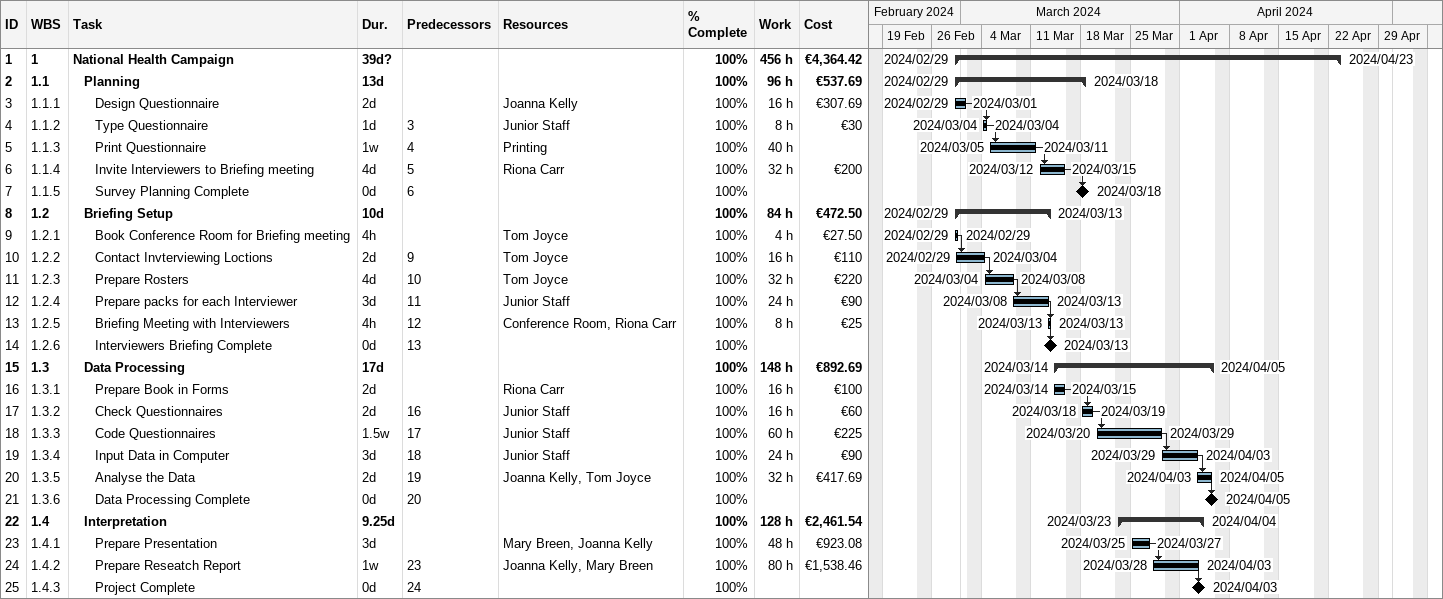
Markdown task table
| ID | WBS | Task | Duration | Start | Finish | Predecessors | Resources | % complete | Work (h) | Cost (€) |
|---|---|---|---|---|---|---|---|---|---|---|
| 1 | 1 | **National Health Campaign** | 39d? | 2024-02-29 | 2024-04-23 |  |  | 100 | 456 | 4364.42 |
| 2 | 1.1 | **Planning** | 13d | 2024-02-29 | 2024-03-18 |  |  | 100 | 96 | 537.69 |
| 3 | 1.1.1 | Design Questionnaire | 2d | 2024-02-29 | 2024-03-01 |  | Joanna Kelly | 100 | 16 | 307.69 |
| 4 | 1.1.2 | Type Questionnaire | 1d | 2024-03-04 | 2024-03-04 | 3 | Junior Staff | 100 | 8 | 30 |
| 5 | 1.1.3 | Print Questionnaire | 1w | 2024-03-05 | 2024-03-11 | 4 | Printing | 100 | 40 |  |
| 6 | 1.1.4 | Invite Interviewers to Briefing meeting | 4d | 2024-03-12 | 2024-03-15 | 5 | Riona Carr | 100 | 32 | 200 |
| 7 | 1.1.5 | Survey Planning Complete | 0d | 2024-03-18 | 2024-03-18 | 6 |  | 100 |  |  |
| 8 | 1.2 | **Briefing Setup** | 10d | 2024-02-29 | 2024-03-13 |  |  | 100 | 84 | 472.50 |
| 9 | 1.2.1 | Book Conference Room for Briefing meeting | 4h | 2024-02-29 | 2024-02-29 |  | Tom Joyce | 100 | 4 | 27.50 |
| 10 | 1.2.2 | Contact Invterviewing Loctions | 2d | 2024-02-29 | 2024-03-04 | 9 | Tom Joyce | 100 | 16 | 110 |
| 11 | 1.2.3 | Prepare Rosters | 4d | 2024-03-04 | 2024-03-08 | 10 | Tom Joyce | 100 | 32 | 220 |
| 12 | 1.2.4 | Prepare packs for each Interviewer | 3d | 2024-03-08 | 2024-03-13 | 11 | Junior Staff | 100 | 24 | 90 |
| 13 | 1.2.5 | Briefing Meeting with Interviewers | 4h | 2024-03-13 | 2024-03-13 | 12 | Conference Room, Riona Carr | 100 | 8 | 25 |
| 14 | 1.2.6 | Interviewers Briefing Complete | 0d | 2024-03-13 | 2024-03-13 | 13 |  | 100 |  |  |
| 15 | 1.3 | **Data Processing** | 17d | 2024-03-14 | 2024-04-05 |  |  | 100 | 148 | 892.69 |
| 16 | 1.3.1 | Prepare Book in Forms | 2d | 2024-03-14 | 2024-03-15 |  | Riona Carr | 100 | 16 | 100 |
| 17 | 1.3.2 | Check Questionnaires | 2d | 2024-03-18 | 2024-03-19 | 16 | Junior Staff | 100 | 16 | 60 |
| 18 | 1.3.3 | Code Questionnaires | 1.5w | 2024-03-20 | 2024-03-29 | 17 | Junior Staff | 100 | 60 | 225 |
| 19 | 1.3.4 | Input Data in Computer | 3d | 2024-03-29 | 2024-04-03 | 18 | Junior Staff | 100 | 24 | 90 |
| 20 | 1.3.5 | Analyse the Data | 2d | 2024-04-03 | 2024-04-05 | 19 | Joanna Kelly, Tom Joyce | 100 | 32 | 417.69 |
| 21 | 1.3.6 | Data Processing Complete | 0d | 2024-04-05 | 2024-04-05 | 20 |  | 100 |  |  |
| 22 | 1.4 | **Interpretation** | 9.25d | 2024-03-23 | 2024-04-04 |  |  | 100 | 128 | 2461.54 |
| 23 | 1.4.1 | Prepare Presentation | 3d | 2024-03-25 | 2024-03-27 |  | Mary Breen, Joanna Kelly | 100 | 48 | 923.08 |
| 24 | 1.4.2 | Prepare Reseatch Report | 1w | 2024-03-28 | 2024-04-03 | 23 | Joanna Kelly, Mary Breen | 100 | 80 | 1538.46 |
| 25 | 1.4.3 | Project Complete | 0d | 2024-04-03 | 2024-04-03 | 24 |  | 100 |  |  |
